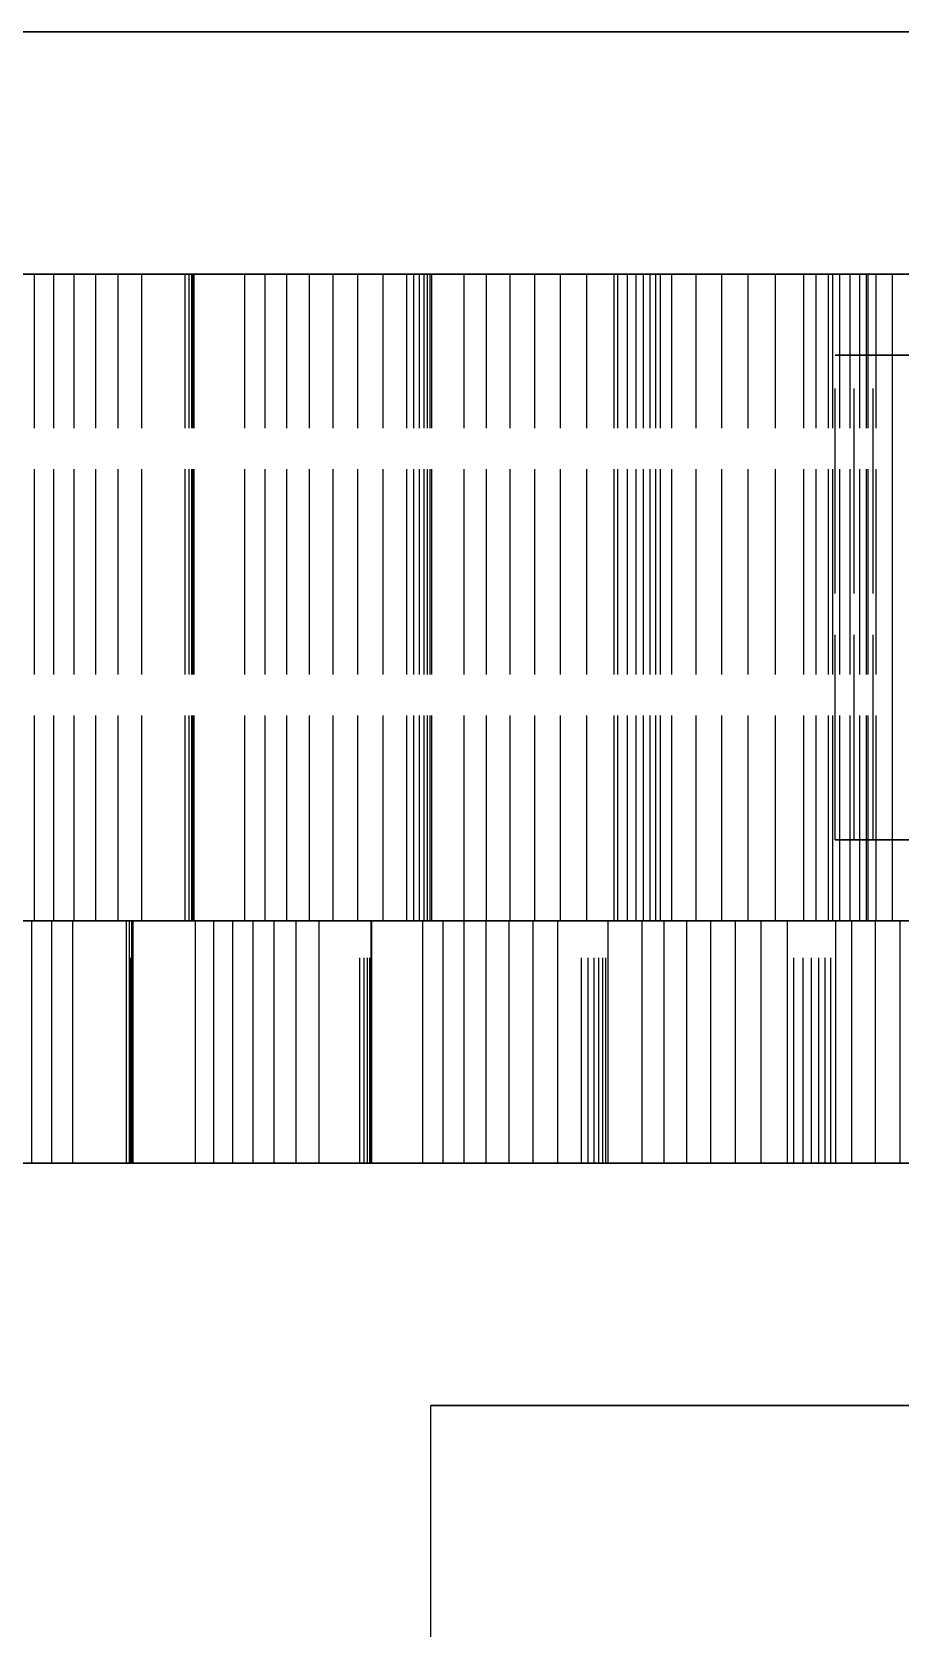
# Model space of a CAD drawing. Header units: millimetres. Extents: x -13 to 234, y -140 to 87.
# Drawn here: x 30.78 to 36.15, y 64.63 to 74.51 of the extents above; entities that cross this region are included whole.
import ezdxf

# ---------------------------------------------------------------- set-up
doc = ezdxf.new("R2010")
doc.units = ezdxf.units.MM
doc.linetypes.add('DASHED', pattern=[1.524, 1.27, -0.254])
doc.layers.add('HIDDEN', color=8, linetype='DASHED')
doc.layers.add('VISIBLE', color=7, linetype='CONTINUOUS')

msp = doc.modelspace()

# ---------------------------------------------------------------- linework, layer by layer
at = {"layer": 'HIDDEN'}
for points in [[(30.41071, 74.51), (31.01786, 74.51), (31.625, 74.51), (32.23214, 74.51), (32.83929, 74.51), (33.44643, 74.51), (34.05357, 74.51), (34.66071, 74.51), (35.26786, 74.51), (35.875, 74.51), (36.48214, 74.51), (37.08929, 74.51), (37.69643, 74.51), (38.30357, 74.51), (38.91071, 74.51), (39.51786, 74.51), (40.125, 74.51), (40.73214, 74.51), (41.33929, 74.51), (41.94643, 74.51), (42.55357, 74.51), (43.16071, 74.51), (43.76786, 74.51), (44.375, 74.51)], [(30.41071, 73.01), (31.01786, 73.01), (31.625, 73.01), (32.23214, 73.01), (32.83929, 73.01), (33.44643, 73.01), (34.05357, 73.01), (34.66071, 73.01), (35.26786, 73.01), (35.875, 73.01), (36.48214, 73.01), (37.08929, 73.01), (37.69643, 73.01), (38.30357, 73.01), (38.91071, 73.01), (39.51786, 73.01), (40.125, 73.01), (40.73214, 73.01), (41.33929, 73.01), (41.94643, 73.01), (42.55357, 73.01), (43.16071, 73.01), (43.76786, 73.01), (44.375, 73.01)], [(30.41071, 73.01), (31.01786, 73.01), (31.625, 73.01), (32.23214, 73.01), (32.83929, 73.01), (33.44643, 73.01), (34.05357, 73.01), (34.66071, 73.01), (35.26786, 73.01), (35.875, 73.01), (36.48214, 73.01), (37.08929, 73.01), (37.69643, 73.01), (38.30357, 73.01), (38.91071, 73.01), (39.51786, 73.01), (40.125, 73.01), (40.73214, 73.01), (41.33929, 73.01), (41.94643, 73.01), (42.55357, 73.01), (43.16071, 73.01), (43.76786, 73.01), (44.375, 73.01)], [(30.79675, 73.01), (30.68503, 73.01)], [(30.68503, 73.01), (30.79675, 73.01)], [(30.91622, 73.01), (30.79675, 73.01)], [(30.79675, 73.01), (30.91622, 73.01)], [(30.79675, 69.01), (30.79675, 73.01)], [(30.79675, 69.01), (30.79675, 73.01)], [(31.04272, 73.01), (30.91622, 73.01)], [(30.91622, 73.01), (31.04272, 73.01)], [(30.91622, 69.01), (30.91622, 73.01)], [(30.91622, 69.01), (30.91622, 73.01)], [(31.17575, 73.01), (31.04272, 73.01)], [(31.04272, 73.01), (31.17575, 73.01)], [(31.04272, 69.01), (31.04272, 73.01)], [(31.04272, 69.01), (31.04272, 73.01)], [(31.31492, 73.01), (31.17575, 73.01)], [(31.17575, 73.01), (31.31492, 73.01)], [(31.17575, 69.01), (31.17575, 73.01)], [(31.17575, 69.01), (31.17575, 73.01)], [(31.45995, 73.01), (31.31492, 73.01)], [(31.31492, 73.01), (31.45995, 73.01)], [(31.31492, 69.01), (31.31492, 73.01)], [(31.31492, 69.01), (31.31492, 73.01)], [(31.77324, 73.01), (31.45995, 73.01)], [(31.45995, 73.01), (31.77324, 73.01)], [(31.45995, 69.01), (31.45995, 73.01)], [(31.45995, 69.01), (31.45995, 73.01)], [(32.09931, 73.01), (31.72908, 73.01)], [(31.72908, 73.01), (31.75399, 73.01)], [(31.75399, 73.01), (31.72908, 73.01)], [(31.72908, 73.01), (32.09931, 73.01)], [(31.72908, 69.01), (31.72908, 73.01)], [(31.72908, 69.01), (31.72908, 73.01)], [(31.75399, 73.01), (31.77119, 73.01)], [(31.77119, 73.01), (31.75399, 73.01)], [(31.75399, 69.01), (31.75399, 73.01)], [(31.75399, 69.01), (31.75399, 73.01)], [(31.77119, 73.01), (31.78134, 73.01)], [(31.78134, 73.01), (31.77119, 73.01)], [(31.77119, 69.01), (31.77119, 73.01)], [(31.77119, 69.01), (31.77119, 73.01)], [(31.78208, 73.01), (31.77324, 73.01)], [(31.77324, 73.01), (31.78208, 73.01)], [(31.77324, 69.01), (31.77324, 73.01)], [(31.77324, 69.01), (31.77324, 73.01)], [(31.78134, 73.01), (31.78486, 73.01)], [(31.78486, 73.01), (31.78134, 73.01)], [(31.78134, 69.01), (31.78134, 73.01)], [(31.78134, 69.01), (31.78134, 73.01)], [(31.78486, 73.01), (31.78208, 73.01)], [(31.78208, 73.01), (31.78486, 73.01)], [(31.78208, 69.01), (31.78208, 73.01)], [(31.78208, 69.01), (31.78208, 73.01)], [(31.78486, 69.01), (31.78486, 73.01)], [(31.78486, 69.01), (31.78486, 73.01)], [(32.22527, 73.01), (32.09931, 73.01)], [(32.09931, 73.01), (32.22527, 73.01)], [(32.09931, 69.01), (32.09931, 73.01)], [(32.09931, 69.01), (32.09931, 73.01)], [(32.35867, 73.01), (32.22527, 73.01)], [(32.22527, 73.01), (32.35867, 73.01)], [(32.22527, 69.01), (32.22527, 73.01)], [(32.22527, 69.01), (32.22527, 73.01)], [(32.49883, 73.01), (32.35867, 73.01)], [(32.35867, 73.01), (32.49883, 73.01)], [(32.35867, 69.01), (32.35867, 73.01)], [(32.35867, 69.01), (32.35867, 73.01)], [(32.64524, 73.01), (32.49883, 73.01)], [(32.49883, 73.01), (32.64524, 73.01)], [(32.49883, 69.01), (32.49883, 73.01)], [(32.49883, 69.01), (32.49883, 73.01)], [(32.79753, 73.01), (32.64524, 73.01)], [(32.64524, 73.01), (32.79753, 73.01)], [(32.64524, 69.01), (32.64524, 73.01)], [(32.64524, 69.01), (32.64524, 73.01)], [(32.9554, 73.01), (32.79753, 73.01)], [(32.79753, 73.01), (32.9554, 73.01)], [(32.79753, 69.01), (32.79753, 73.01)], [(32.79753, 69.01), (32.79753, 73.01)], [(33.25616, 73.01), (32.9554, 73.01)], [(32.9554, 73.01), (33.25616, 73.01)], [(32.9554, 69.01), (32.9554, 73.01)], [(32.9554, 69.01), (32.9554, 73.01)], [(33.45515, 73.01), (33.10159, 73.01)], [(33.10159, 73.01), (33.14421, 73.01)], [(33.14421, 73.01), (33.10159, 73.01)], [(33.10159, 73.01), (33.45515, 73.01)], [(33.10159, 69.01), (33.10159, 73.01)], [(33.10159, 69.01), (33.10159, 73.01)], [(33.14421, 73.01), (33.17944, 73.01)], [(33.17944, 73.01), (33.14421, 73.01)], [(33.14421, 69.01), (33.14421, 73.01)], [(33.14421, 69.01), (33.14421, 73.01)], [(33.17944, 73.01), (33.2079, 73.01)], [(33.2079, 73.01), (33.17944, 73.01)], [(33.17944, 69.01), (33.17944, 73.01)], [(33.17944, 69.01), (33.17944, 73.01)], [(33.2079, 73.01), (33.22998, 73.01)], [(33.22998, 73.01), (33.2079, 73.01)], [(33.2079, 69.01), (33.2079, 73.01)], [(33.2079, 69.01), (33.2079, 73.01)], [(33.22998, 73.01), (33.24599, 73.01)], [(33.24599, 73.01), (33.22998, 73.01)], [(33.22998, 69.01), (33.22998, 73.01)], [(33.22998, 69.01), (33.22998, 73.01)], [(33.24599, 73.01), (33.25616, 73.01)], [(33.25616, 73.01), (33.24599, 73.01)], [(33.24599, 69.01), (33.24599, 73.01)], [(33.24599, 69.01), (33.24599, 73.01)], [(33.25616, 69.01), (33.25616, 73.01)], [(33.25616, 69.01), (33.25616, 73.01)], [(33.59428, 73.01), (33.45515, 73.01)], [(33.45515, 73.01), (33.59428, 73.01)], [(33.45515, 69.01), (33.45515, 73.01)], [(33.45515, 69.01), (33.45515, 73.01)], [(33.74049, 73.01), (33.59428, 73.01)], [(33.59428, 73.01), (33.74049, 73.01)], [(33.59428, 69.01), (33.59428, 73.01)], [(33.59428, 69.01), (33.59428, 73.01)], [(33.8931, 73.01), (33.74049, 73.01)], [(33.74049, 73.01), (33.8931, 73.01)], [(33.74049, 69.01), (33.74049, 73.01)], [(33.74049, 69.01), (33.74049, 73.01)], [(34.05164, 73.01), (33.8931, 73.01)], [(33.8931, 73.01), (34.05164, 73.01)], [(33.8931, 69.01), (33.8931, 73.01)], [(33.8931, 69.01), (33.8931, 73.01)], [(34.21574, 73.01), (34.05164, 73.01)], [(34.05164, 73.01), (34.21574, 73.01)], [(34.05164, 69.01), (34.05164, 73.01)], [(34.05164, 69.01), (34.05164, 73.01)], [(34.38511, 73.01), (34.21574, 73.01)], [(34.21574, 73.01), (34.38511, 73.01)], [(34.21574, 69.01), (34.21574, 73.01)], [(34.21574, 69.01), (34.21574, 73.01)], [(34.67078, 73.01), (34.38511, 73.01)], [(34.38511, 73.01), (34.67078, 73.01)], [(34.38511, 69.01), (34.38511, 73.01)], [(34.38511, 69.01), (34.38511, 73.01)], [(34.74099, 73.01), (34.40711, 73.01)], [(34.40711, 73.01), (34.46708, 73.01)], [(34.46708, 73.01), (34.40711, 73.01)], [(34.40711, 73.01), (34.74099, 73.01)], [(34.40711, 69.01), (34.40711, 73.01)], [(34.40711, 69.01), (34.40711, 73.01)], [(34.46708, 73.01), (34.52004, 73.01)], [(34.52004, 73.01), (34.46708, 73.01)], [(34.46708, 69.01), (34.46708, 73.01)], [(34.46708, 69.01), (34.46708, 73.01)], [(34.52004, 73.01), (34.56656, 73.01)], [(34.56656, 73.01), (34.52004, 73.01)], [(34.52004, 69.01), (34.52004, 73.01)], [(34.52004, 69.01), (34.52004, 73.01)], [(34.56656, 73.01), (34.60702, 73.01)], [(34.60702, 73.01), (34.56656, 73.01)], [(34.56656, 69.01), (34.56656, 73.01)], [(34.56656, 69.01), (34.56656, 73.01)], [(34.60702, 73.01), (34.64169, 73.01)], [(34.64169, 73.01), (34.60702, 73.01)], [(34.60702, 69.01), (34.60702, 73.01)], [(34.60702, 69.01), (34.60702, 73.01)], [(34.64169, 73.01), (34.67078, 73.01)], [(34.67078, 73.01), (34.64169, 73.01)], [(34.64169, 69.01), (34.64169, 73.01)], [(34.64169, 69.01), (34.64169, 73.01)], [(34.67078, 69.01), (34.67078, 73.01)], [(34.67078, 69.01), (34.67078, 73.01)], [(34.8921, 73.01), (34.74099, 73.01)], [(34.74099, 73.01), (34.8921, 73.01)], [(34.74099, 69.01), (34.74099, 73.01)], [(34.74099, 69.01), (34.74099, 73.01)], [(35.04986, 73.01), (34.8921, 73.01)], [(34.8921, 73.01), (35.04986, 73.01)], [(34.8921, 69.01), (34.8921, 73.01)], [(34.8921, 69.01), (34.8921, 73.01)], [(35.21362, 73.01), (35.04986, 73.01)], [(35.04986, 73.01), (35.21362, 73.01)], [(35.04986, 69.01), (35.04986, 73.01)], [(35.04986, 69.01), (35.04986, 73.01)], [(35.38294, 73.01), (35.21362, 73.01)], [(35.21362, 73.01), (35.38294, 73.01)], [(35.21362, 69.01), (35.21362, 73.01)], [(35.21362, 69.01), (35.21362, 73.01)], [(35.55746, 73.01), (35.38294, 73.01)], [(35.38294, 73.01), (35.55746, 73.01)], [(35.38294, 69.01), (35.38294, 73.01)], [(35.38294, 69.01), (35.38294, 73.01)], [(35.73689, 73.01), (35.55746, 73.01)], [(35.55746, 73.01), (35.73689, 73.01)], [(35.55746, 69.01), (35.55746, 73.01)], [(35.55746, 69.01), (35.55746, 73.01)], [(35.94586, 73.01), (35.6345, 73.01)], [(35.6345, 73.01), (35.71131, 73.01)], [(35.71131, 73.01), (35.6345, 73.01)], [(35.6345, 73.01), (35.94586, 73.01)], [(35.6345, 69.01), (35.6345, 73.01)], [(35.6345, 69.01), (35.6345, 73.01)], [(35.71131, 73.01), (35.78155, 73.01)], [(35.78155, 73.01), (35.71131, 73.01)], [(35.71131, 69.01), (35.71131, 73.01)], [(35.71131, 69.01), (35.71131, 73.01)], [(36.00501, 73.01), (35.73689, 73.01)], [(35.73689, 73.01), (36.00501, 73.01)], [(35.73689, 69.01), (35.73689, 73.01)], [(35.73689, 69.01), (35.73689, 73.01)], [(35.78155, 73.01), (35.84574, 73.01)], [(35.84574, 73.01), (35.78155, 73.01)], [(35.78155, 69.01), (35.78155, 73.01)], [(35.78155, 69.01), (35.78155, 73.01)], [(35.84574, 73.01), (35.90423, 73.01)], [(35.90423, 73.01), (35.84574, 73.01)], [(35.84574, 69.01), (35.84574, 73.01)], [(35.84574, 69.01), (35.84574, 73.01)], [(35.90423, 73.01), (35.95725, 73.01)], [(35.95725, 73.01), (35.90423, 73.01)], [(35.90423, 69.01), (35.90423, 73.01)], [(35.90423, 69.01), (35.90423, 73.01)], [(36.10766, 73.01), (35.94586, 73.01)], [(35.94586, 73.01), (36.10766, 73.01)], [(35.94586, 69.01), (35.94586, 73.01)], [(35.94586, 69.01), (35.94586, 73.01)], [(35.95725, 73.01), (36.00501, 73.01)], [(36.00501, 73.01), (35.95725, 73.01)], [(35.95725, 69.01), (35.95725, 73.01)], [(35.95725, 69.01), (35.95725, 73.01)], [(36.00501, 69.01), (36.00501, 73.01)], [(36.00501, 69.01), (36.00501, 73.01)], [(36.27562, 73.01), (36.10766, 73.01)], [(36.10766, 73.01), (36.27562, 73.01)], [(36.10766, 69.01), (36.10766, 73.01)], [(36.10766, 69.01), (36.10766, 73.01)], [(35.75227, 72.51), (35.8694, 72.51)], [(35.8694, 72.51), (35.75227, 72.51)], [(35.75227, 69.51), (35.75227, 72.51)], [(35.75227, 69.51), (35.75227, 72.51)], [(35.8694, 72.51), (35.98758, 72.51)], [(35.98758, 72.51), (35.8694, 72.51)], [(35.8694, 69.51), (35.8694, 72.51)], [(35.8694, 69.51), (35.8694, 72.51)], [(35.98758, 72.51), (36.10621, 72.51)], [(36.10621, 72.51), (35.98758, 72.51)], [(35.98758, 69.51), (35.98758, 72.51)], [(35.98758, 69.51), (35.98758, 72.51)], [(36.10621, 72.51), (36.22466, 72.51)], [(36.22466, 72.51), (36.10621, 72.51)], [(36.10621, 69.51), (36.10621, 72.51)], [(36.10621, 69.51), (36.10621, 72.51)], [(35.75227, 69.51), (35.8694, 69.51)], [(35.8694, 69.51), (35.75227, 69.51)], [(35.8694, 69.51), (35.98758, 69.51)], [(35.98758, 69.51), (35.8694, 69.51)], [(35.98758, 69.51), (36.10621, 69.51)], [(36.10621, 69.51), (35.98758, 69.51)], [(36.10621, 69.51), (36.22466, 69.51)], [(36.22466, 69.51), (36.10621, 69.51)], [(30.41071, 69.01), (31.01786, 69.01), (31.625, 69.01), (32.23214, 69.01), (32.83929, 69.01), (33.44643, 69.01), (34.05357, 69.01), (34.66071, 69.01), (35.26786, 69.01), (35.875, 69.01), (36.48214, 69.01), (37.08929, 69.01), (37.69643, 69.01), (38.30357, 69.01), (38.91071, 69.01), (39.51786, 69.01), (40.125, 69.01), (40.73214, 69.01), (41.33929, 69.01), (41.94643, 69.01), (42.55357, 69.01), (43.16071, 69.01), (43.76786, 69.01), (44.375, 69.01)], [(42.875, 69.01), (42.31548, 69.01), (41.75595, 69.01), (41.19643, 69.01), (40.6369, 69.01), (40.07738, 69.01), (39.51786, 69.01), (38.95833, 69.01), (38.39881, 69.01), (37.83929, 69.01), (37.27976, 69.01), (36.72024, 69.01), (36.16071, 69.01), (35.60119, 69.01), (35.04167, 69.01), (34.48214, 69.01), (33.92262, 69.01), (33.3631, 69.01), (32.80357, 69.01), (32.24405, 69.01), (31.68452, 69.01), (31.125, 69.01), (30.56548, 69.01)], [(30.56548, 69.01), (31.125, 69.01), (31.68452, 69.01), (32.24405, 69.01), (32.80357, 69.01), (33.3631, 69.01), (33.92262, 69.01), (34.48214, 69.01), (35.04167, 69.01), (35.60119, 69.01), (36.16071, 69.01), (36.72024, 69.01), (37.27976, 69.01), (37.83929, 69.01), (38.39881, 69.01), (38.95833, 69.01), (39.51786, 69.01), (40.07738, 69.01), (40.6369, 69.01), (41.19643, 69.01), (41.75595, 69.01), (42.31548, 69.01), (42.875, 69.01)], [(30.79675, 69.01), (30.68503, 69.01)], [(30.68503, 69.01), (30.79675, 69.01)], [(31.40712, 69.01), (31.39027, 69.01), (31.37341, 69.01), (31.35656, 69.01), (31.33971, 69.01), (31.32286, 69.01), (31.30601, 69.01), (31.28915, 69.01), (31.2723, 69.01), (31.25545, 69.01), (31.2386, 69.01), (31.22175, 69.01), (31.20489, 69.01), (31.18804, 69.01), (31.17119, 69.01), (31.15434, 69.01), (31.13748, 69.01), (31.12063, 69.01), (31.10378, 69.01), (31.08693, 69.01), (31.07008, 69.01), (31.05322, 69.01), (31.03637, 69.01), (31.01952, 69.01), (31.00267, 69.01), (30.98582, 69.01), (30.96896, 69.01), (30.95211, 69.01), (30.93526, 69.01), (30.91841, 69.01), (30.90155, 69.01), (30.8847, 69.01), (30.86785, 69.01), (30.851, 69.01), (30.83415, 69.01), (30.81729, 69.01), (30.80044, 69.01), (30.78359, 69.01), (30.76674, 69.01)], [(30.78061, 69.01), (30.90459, 69.01)], [(30.78061, 67.51), (30.78061, 69.01)], [(30.91622, 69.01), (30.79675, 69.01)], [(30.79675, 69.01), (30.91622, 69.01)], [(30.90459, 69.01), (31.03396, 69.01)], [(30.90459, 67.51), (30.90459, 69.01)], [(31.04272, 69.01), (30.91622, 69.01)], [(30.91622, 69.01), (31.04272, 69.01)], [(31.03396, 69.01), (31.36654, 69.01)], [(31.03396, 67.51), (31.03396, 69.01)], [(31.17575, 69.01), (31.04272, 69.01)], [(31.04272, 69.01), (31.17575, 69.01)], [(31.31492, 69.01), (31.17575, 69.01)], [(31.17575, 69.01), (31.31492, 69.01)], [(31.45995, 69.01), (31.31492, 69.01)], [(31.31492, 69.01), (31.45995, 69.01)], [(31.36654, 69.01), (31.38523, 69.01)], [(31.36654, 67.51), (31.36654, 69.01)], [(31.38523, 69.01), (31.39839, 69.01)], [(31.38523, 67.51), (31.38523, 69.01)], [(31.38975, 69.01), (31.79389, 69.01)], [(31.40196, 69.01), (31.38975, 69.01)], [(31.79389, 69.01), (31.38975, 69.01)], [(31.38975, 69.01), (31.40196, 69.01)], [(31.38975, 67.51), (31.38975, 69.01)], [(31.38975, 67.51), (31.38975, 69.01)], [(31.39839, 69.01), (31.40579, 69.01)], [(31.39839, 67.51), (31.39839, 69.01)], [(31.40712, 69.01), (31.40196, 69.01)], [(31.40196, 69.01), (31.40712, 69.01)], [(31.40196, 67.51), (31.40196, 69.01)], [(31.40196, 67.51), (31.40196, 69.01)], [(31.40579, 69.01), (31.40712, 69.01)], [(31.40579, 67.51), (31.40579, 69.01)], [(31.40712, 67.51), (31.40712, 69.01)], [(31.77324, 69.01), (31.45995, 69.01)], [(31.45995, 69.01), (31.77324, 69.01)], [(32.09931, 69.01), (31.72908, 69.01)], [(31.72908, 69.01), (31.75399, 69.01)], [(31.75399, 69.01), (31.72908, 69.01)], [(31.72908, 69.01), (32.09931, 69.01)], [(31.75399, 69.01), (31.77119, 69.01)], [(31.77119, 69.01), (31.75399, 69.01)], [(31.77119, 69.01), (31.78134, 69.01)], [(31.78134, 69.01), (31.77119, 69.01)], [(31.78208, 69.01), (31.77324, 69.01)], [(31.77324, 69.01), (31.78208, 69.01)], [(31.78134, 69.01), (31.78486, 69.01)], [(31.78486, 69.01), (31.78134, 69.01)], [(31.78486, 69.01), (31.78208, 69.01)], [(31.78208, 69.01), (31.78486, 69.01)], [(32.88344, 69.01), (32.86615, 69.01), (32.84885, 69.01), (32.83156, 69.01), (32.81427, 69.01), (32.79697, 69.01), (32.77968, 69.01), (32.76238, 69.01), (32.74509, 69.01), (32.72779, 69.01), (32.7105, 69.01), (32.6932, 69.01), (32.67591, 69.01), (32.65862, 69.01), (32.64132, 69.01), (32.62403, 69.01), (32.60673, 69.01), (32.58944, 69.01), (32.57214, 69.01), (32.55485, 69.01), (32.53755, 69.01), (32.52026, 69.01), (32.50296, 69.01), (32.48567, 69.01), (32.46838, 69.01), (32.45108, 69.01), (32.43379, 69.01), (32.41649, 69.01), (32.3992, 69.01), (32.3819, 69.01), (32.36461, 69.01), (32.34731, 69.01), (32.33002, 69.01), (32.31273, 69.01), (32.29543, 69.01), (32.27814, 69.01), (32.26084, 69.01), (32.24355, 69.01), (32.22625, 69.01), (32.20896, 69.01), (32.19166, 69.01), (32.17437, 69.01), (32.15707, 69.01), (32.13978, 69.01), (32.12249, 69.01), (32.10519, 69.01), (32.0879, 69.01), (32.0706, 69.01), (32.05331, 69.01), (32.03601, 69.01), (32.01872, 69.01), (32.00142, 69.01), (31.98413, 69.01), (31.96684, 69.01), (31.94954, 69.01), (31.93225, 69.01), (31.91495, 69.01), (31.89766, 69.01), (31.88036, 69.01), (31.86307, 69.01), (31.84577, 69.01), (31.82848, 69.01), (31.81118, 69.01), (31.79389, 69.01)], [(31.79389, 69.01), (31.90561, 69.01)], [(31.79389, 67.51), (31.79389, 69.01)], [(31.90561, 69.01), (32.02421, 69.01)], [(31.90561, 67.51), (31.90561, 69.01)], [(32.02421, 69.01), (32.1491, 69.01)], [(32.02421, 67.51), (32.02421, 69.01)], [(32.22527, 69.01), (32.09931, 69.01)], [(32.09931, 69.01), (32.22527, 69.01)], [(32.1491, 69.01), (32.27983, 69.01)], [(32.1491, 67.51), (32.1491, 69.01)], [(32.35867, 69.01), (32.22527, 69.01)], [(32.22527, 69.01), (32.35867, 69.01)], [(32.27983, 69.01), (32.41606, 69.01)], [(32.27983, 67.51), (32.27983, 69.01)], [(32.49883, 69.01), (32.35867, 69.01)], [(32.35867, 69.01), (32.49883, 69.01)], [(32.41606, 69.01), (32.55751, 69.01)], [(32.41606, 67.51), (32.41606, 69.01)], [(32.64524, 69.01), (32.49883, 69.01)], [(32.49883, 69.01), (32.64524, 69.01)], [(32.55751, 69.01), (32.88092, 69.01)], [(32.55751, 67.51), (32.55751, 69.01)], [(32.79753, 69.01), (32.64524, 69.01)], [(32.64524, 69.01), (32.79753, 69.01)], [(32.9554, 69.01), (32.79753, 69.01)], [(32.79753, 69.01), (32.9554, 69.01)], [(32.8094, 69.01), (33.20097, 69.01)], [(32.83697, 69.01), (32.8094, 69.01)], [(33.20097, 69.01), (32.8094, 69.01)], [(32.8094, 69.01), (32.83697, 69.01)], [(32.8094, 67.51), (32.8094, 69.01)], [(32.8094, 67.51), (32.8094, 69.01)], [(32.85768, 69.01), (32.83697, 69.01)], [(32.83697, 69.01), (32.85768, 69.01)], [(32.83697, 67.51), (32.83697, 69.01)], [(32.83697, 67.51), (32.83697, 69.01)], [(32.87208, 69.01), (32.85768, 69.01)], [(32.85768, 69.01), (32.87208, 69.01)], [(32.85768, 67.51), (32.85768, 69.01)], [(32.85768, 67.51), (32.85768, 69.01)], [(32.88057, 69.01), (32.87208, 69.01)], [(32.87208, 69.01), (32.88057, 69.01)], [(32.87208, 67.51), (32.87208, 69.01)], [(32.87208, 67.51), (32.87208, 69.01)], [(32.88344, 69.01), (32.88057, 69.01)], [(32.88057, 69.01), (32.88344, 69.01)], [(32.88057, 67.51), (32.88057, 69.01)], [(32.88057, 67.51), (32.88057, 69.01)], [(32.88092, 69.01), (32.88344, 69.01)], [(32.88092, 67.51), (32.88092, 69.01)], [(32.88344, 67.51), (32.88344, 69.01)], [(33.25616, 69.01), (32.9554, 69.01)], [(32.9554, 69.01), (33.25616, 69.01)], [(33.45515, 69.01), (33.10159, 69.01)], [(33.10159, 69.01), (33.14421, 69.01)], [(33.14421, 69.01), (33.10159, 69.01)], [(33.10159, 69.01), (33.45515, 69.01)], [(33.14421, 69.01), (33.17944, 69.01)], [(33.17944, 69.01), (33.14421, 69.01)], [(33.17944, 69.01), (33.2079, 69.01)], [(33.2079, 69.01), (33.17944, 69.01)], [(34.34706, 69.01), (34.32887, 69.01), (34.31068, 69.01), (34.29249, 69.01), (34.27429, 69.01), (34.2561, 69.01), (34.23791, 69.01), (34.21972, 69.01), (34.20153, 69.01), (34.18333, 69.01), (34.16514, 69.01), (34.14695, 69.01), (34.12876, 69.01), (34.11057, 69.01), (34.09237, 69.01), (34.07418, 69.01), (34.05599, 69.01), (34.0378, 69.01), (34.01961, 69.01), (34.00142, 69.01), (33.98322, 69.01), (33.96503, 69.01), (33.94684, 69.01), (33.92865, 69.01), (33.91046, 69.01), (33.89226, 69.01), (33.87407, 69.01), (33.85588, 69.01), (33.83769, 69.01), (33.8195, 69.01), (33.8013, 69.01), (33.78311, 69.01), (33.76492, 69.01), (33.74673, 69.01), (33.72854, 69.01), (33.71035, 69.01), (33.69215, 69.01), (33.67396, 69.01), (33.65577, 69.01), (33.63758, 69.01), (33.61939, 69.01), (33.60119, 69.01), (33.583, 69.01), (33.56481, 69.01), (33.54662, 69.01), (33.52843, 69.01), (33.51023, 69.01), (33.49204, 69.01), (33.47385, 69.01), (33.45566, 69.01), (33.43747, 69.01), (33.41928, 69.01), (33.40108, 69.01), (33.38289, 69.01), (33.3647, 69.01), (33.34651, 69.01), (33.32832, 69.01), (33.31012, 69.01), (33.29193, 69.01), (33.27374, 69.01), (33.25555, 69.01), (33.23736, 69.01), (33.21916, 69.01), (33.20097, 69.01)], [(33.20097, 69.01), (33.32495, 69.01)], [(33.20097, 67.51), (33.20097, 69.01)], [(33.2079, 69.01), (33.22998, 69.01)], [(33.22998, 69.01), (33.2079, 69.01)], [(33.22998, 69.01), (33.24599, 69.01)], [(33.24599, 69.01), (33.22998, 69.01)], [(33.24599, 69.01), (33.25616, 69.01)], [(33.25616, 69.01), (33.24599, 69.01)], [(33.32495, 69.01), (33.45559, 69.01)], [(33.32495, 67.51), (33.32495, 69.01)], [(33.59428, 69.01), (33.45515, 69.01)], [(33.45515, 69.01), (33.59428, 69.01)], [(33.45559, 69.01), (33.59228, 69.01)], [(33.45559, 67.51), (33.45559, 69.01)], [(33.59228, 69.01), (33.73461, 69.01)], [(33.59228, 67.51), (33.59228, 69.01)], [(33.74049, 69.01), (33.59428, 69.01)], [(33.59428, 69.01), (33.74049, 69.01)], [(33.73461, 69.01), (33.88223, 69.01)], [(33.73461, 67.51), (33.73461, 69.01)], [(33.8931, 69.01), (33.74049, 69.01)], [(33.74049, 69.01), (33.8931, 69.01)], [(33.88223, 69.01), (34.03487, 69.01)], [(33.88223, 67.51), (33.88223, 69.01)], [(34.05164, 69.01), (33.8931, 69.01)], [(33.8931, 69.01), (34.05164, 69.01)], [(34.03487, 69.01), (34.34706, 69.01)], [(34.03487, 67.51), (34.03487, 69.01)], [(34.21574, 69.01), (34.05164, 69.01)], [(34.05164, 69.01), (34.21574, 69.01)], [(34.18125, 69.01), (34.55779, 69.01)], [(34.224, 69.01), (34.18125, 69.01)], [(34.55779, 69.01), (34.18125, 69.01)], [(34.18125, 69.01), (34.224, 69.01)], [(34.18125, 67.51), (34.18125, 69.01)], [(34.18125, 67.51), (34.18125, 69.01)], [(34.38511, 69.01), (34.21574, 69.01)], [(34.21574, 69.01), (34.38511, 69.01)], [(34.26014, 69.01), (34.224, 69.01)], [(34.224, 69.01), (34.26014, 69.01)], [(34.224, 67.51), (34.224, 69.01)], [(34.224, 67.51), (34.224, 69.01)], [(34.29018, 69.01), (34.26014, 69.01)], [(34.26014, 69.01), (34.29018, 69.01)], [(34.26014, 67.51), (34.26014, 69.01)], [(34.26014, 67.51), (34.26014, 69.01)], [(34.31451, 69.01), (34.29018, 69.01)], [(34.29018, 69.01), (34.31451, 69.01)], [(34.29018, 67.51), (34.29018, 69.01)], [(34.29018, 67.51), (34.29018, 69.01)], [(34.3334, 69.01), (34.31451, 69.01)], [(34.31451, 69.01), (34.3334, 69.01)], [(34.31451, 67.51), (34.31451, 69.01)], [(34.31451, 67.51), (34.31451, 69.01)], [(34.34706, 69.01), (34.3334, 69.01)], [(34.3334, 69.01), (34.34706, 69.01)], [(34.3334, 67.51), (34.3334, 69.01)], [(34.3334, 67.51), (34.3334, 69.01)], [(34.34706, 67.51), (34.34706, 69.01)], [(34.67078, 69.01), (34.38511, 69.01)], [(34.38511, 69.01), (34.67078, 69.01)], [(34.74099, 69.01), (34.40711, 69.01)], [(34.40711, 69.01), (34.46708, 69.01)], [(34.46708, 69.01), (34.40711, 69.01)], [(34.40711, 69.01), (34.74099, 69.01)], [(34.46708, 69.01), (34.52004, 69.01)], [(34.52004, 69.01), (34.46708, 69.01)], [(34.52004, 69.01), (34.56656, 69.01)], [(34.56656, 69.01), (34.52004, 69.01)], [(35.75568, 69.01), (35.73667, 69.01), (35.71766, 69.01), (35.69864, 69.01), (35.67963, 69.01), (35.66061, 69.01), (35.6416, 69.01), (35.62258, 69.01), (35.60357, 69.01), (35.58456, 69.01), (35.56554, 69.01), (35.54653, 69.01), (35.52751, 69.01), (35.5085, 69.01), (35.48948, 69.01), (35.47047, 69.01), (35.45146, 69.01), (35.43244, 69.01), (35.41343, 69.01), (35.39441, 69.01), (35.3754, 69.01), (35.35638, 69.01), (35.33737, 69.01), (35.31836, 69.01), (35.29934, 69.01), (35.28033, 69.01), (35.26131, 69.01), (35.2423, 69.01), (35.22329, 69.01), (35.20427, 69.01), (35.18526, 69.01), (35.16624, 69.01), (35.14723, 69.01), (35.12821, 69.01), (35.1092, 69.01), (35.09019, 69.01), (35.07117, 69.01), (35.05216, 69.01), (35.03314, 69.01), (35.01413, 69.01), (34.99511, 69.01), (34.9761, 69.01), (34.95709, 69.01), (34.93807, 69.01), (34.91906, 69.01), (34.90004, 69.01), (34.88103, 69.01), (34.86201, 69.01), (34.843, 69.01), (34.82399, 69.01), (34.80497, 69.01), (34.78596, 69.01), (34.76694, 69.01), (34.74793, 69.01), (34.72891, 69.01), (34.7099, 69.01), (34.69089, 69.01), (34.67187, 69.01), (34.65286, 69.01), (34.63384, 69.01), (34.61483, 69.01), (34.59581, 69.01), (34.5768, 69.01), (34.55779, 69.01)], [(34.55779, 69.01), (34.69324, 69.01)], [(34.55779, 67.51), (34.55779, 69.01)], [(34.56656, 69.01), (34.60702, 69.01)], [(34.60702, 69.01), (34.56656, 69.01)], [(34.60702, 69.01), (34.64169, 69.01)], [(34.64169, 69.01), (34.60702, 69.01)], [(34.64169, 69.01), (34.67078, 69.01)], [(34.67078, 69.01), (34.64169, 69.01)], [(34.69324, 69.01), (34.83508, 69.01)], [(34.69324, 67.51), (34.69324, 69.01)], [(34.8921, 69.01), (34.74099, 69.01)], [(34.74099, 69.01), (34.8921, 69.01)], [(34.83508, 69.01), (34.98272, 69.01)], [(34.83508, 67.51), (34.83508, 69.01)], [(35.04986, 69.01), (34.8921, 69.01)], [(34.8921, 69.01), (35.04986, 69.01)], [(34.98272, 69.01), (35.13574, 69.01)], [(34.98272, 67.51), (34.98272, 69.01)], [(35.21362, 69.01), (35.04986, 69.01)], [(35.04986, 69.01), (35.21362, 69.01)], [(35.13574, 69.01), (35.29382, 69.01)], [(35.13574, 67.51), (35.13574, 69.01)], [(35.38294, 69.01), (35.21362, 69.01)], [(35.21362, 69.01), (35.38294, 69.01)], [(35.29382, 69.01), (35.45669, 69.01)], [(35.29382, 67.51), (35.29382, 69.01)], [(35.55746, 69.01), (35.38294, 69.01)], [(35.38294, 69.01), (35.55746, 69.01)], [(35.45669, 69.01), (35.75568, 69.01)], [(35.45669, 67.51), (35.45669, 69.01)], [(35.49664, 69.01), (35.85575, 69.01)], [(35.5543, 69.01), (35.49664, 69.01)], [(35.85575, 69.01), (35.49664, 69.01)], [(35.49664, 69.01), (35.5543, 69.01)], [(35.49664, 67.51), (35.49664, 69.01)], [(35.49664, 67.51), (35.49664, 69.01)], [(35.60563, 69.01), (35.5543, 69.01)], [(35.5543, 69.01), (35.60563, 69.01)], [(35.5543, 67.51), (35.5543, 69.01)], [(35.5543, 67.51), (35.5543, 69.01)], [(35.73689, 69.01), (35.55746, 69.01)], [(35.55746, 69.01), (35.73689, 69.01)], [(35.65112, 69.01), (35.60563, 69.01)], [(35.60563, 69.01), (35.65112, 69.01)], [(35.60563, 67.51), (35.60563, 69.01)], [(35.60563, 67.51), (35.60563, 69.01)], [(35.94586, 69.01), (35.6345, 69.01)], [(35.6345, 69.01), (35.71131, 69.01)], [(35.71131, 69.01), (35.6345, 69.01)], [(35.6345, 69.01), (35.94586, 69.01)], [(35.69113, 69.01), (35.65112, 69.01)], [(35.65112, 69.01), (35.69113, 69.01)], [(35.65112, 67.51), (35.65112, 69.01)], [(35.65112, 67.51), (35.65112, 69.01)], [(35.72592, 69.01), (35.69113, 69.01)], [(35.69113, 69.01), (35.72592, 69.01)], [(35.69113, 67.51), (35.69113, 69.01)], [(35.69113, 67.51), (35.69113, 69.01)], [(35.71131, 69.01), (35.78155, 69.01)], [(35.78155, 69.01), (35.71131, 69.01)], [(35.75568, 69.01), (35.72592, 69.01)], [(35.72592, 69.01), (35.75568, 69.01)], [(35.72592, 67.51), (35.72592, 69.01)], [(35.72592, 67.51), (35.72592, 69.01)], [(36.00501, 69.01), (35.73689, 69.01)], [(35.73689, 69.01), (36.00501, 69.01)], [(35.75568, 67.51), (35.75568, 69.01)], [(35.78155, 69.01), (35.84574, 69.01)], [(35.84574, 69.01), (35.78155, 69.01)], [(35.84574, 69.01), (35.90423, 69.01)], [(35.90423, 69.01), (35.84574, 69.01)], [(36.26143, 69.01), (36.12621, 69.01), (35.99098, 69.01), (35.85575, 69.01)], [(35.85575, 69.01), (36.00183, 69.01)], [(35.85575, 67.51), (35.85575, 69.01)], [(35.90423, 69.01), (35.95725, 69.01)], [(35.95725, 69.01), (35.90423, 69.01)], [(36.10766, 69.01), (35.94586, 69.01)], [(35.94586, 69.01), (36.10766, 69.01)], [(35.95725, 69.01), (36.00501, 69.01)], [(36.00501, 69.01), (35.95725, 69.01)], [(36.00183, 69.01), (36.15398, 69.01)], [(36.00183, 67.51), (36.00183, 69.01)], [(36.27562, 69.01), (36.10766, 69.01)], [(36.10766, 69.01), (36.27562, 69.01)], [(36.15398, 69.01), (36.31162, 69.01)], [(36.15398, 67.51), (36.15398, 69.01)], [(42.875, 67.51), (42.31548, 67.51), (41.75595, 67.51), (41.19643, 67.51), (40.6369, 67.51), (40.07738, 67.51), (39.51786, 67.51), (38.95833, 67.51), (38.39881, 67.51), (37.83929, 67.51), (37.27976, 67.51), (36.72024, 67.51), (36.16071, 67.51), (35.60119, 67.51), (35.04167, 67.51), (34.48214, 67.51), (33.92262, 67.51), (33.3631, 67.51), (32.80357, 67.51), (32.24405, 67.51), (31.68452, 67.51), (31.125, 67.51), (30.56548, 67.51)], [(30.56548, 67.51), (31.125, 67.51), (31.68452, 67.51), (32.24405, 67.51), (32.80357, 67.51), (33.3631, 67.51), (33.92262, 67.51), (34.48214, 67.51), (35.04167, 67.51), (35.60119, 67.51), (36.16071, 67.51), (36.72024, 67.51), (37.27976, 67.51), (37.83929, 67.51), (38.39881, 67.51), (38.95833, 67.51), (39.51786, 67.51), (40.07738, 67.51), (40.6369, 67.51), (41.19643, 67.51), (41.75595, 67.51), (42.31548, 67.51), (42.875, 67.51)], [(30.78061, 67.51), (30.90459, 67.51)], [(30.90459, 67.51), (31.03396, 67.51)], [(31.03396, 67.51), (31.36654, 67.51)], [(31.36654, 67.51), (31.38523, 67.51)], [(31.38523, 67.51), (31.39839, 67.51)], [(31.38975, 67.51), (31.79389, 67.51)], [(31.40196, 67.51), (31.38975, 67.51)], [(31.40712, 67.51), (31.38975, 67.51)], [(31.38975, 67.51), (31.40196, 67.51)], [(31.39839, 67.51), (31.40579, 67.51)], [(31.40712, 67.51), (31.40196, 67.51)], [(31.40196, 67.51), (31.40712, 67.51)], [(31.40579, 67.51), (31.40712, 67.51)], [(31.79389, 67.51), (31.90561, 67.51)], [(31.90561, 67.51), (32.02421, 67.51)], [(32.02421, 67.51), (32.1491, 67.51)], [(32.1491, 67.51), (32.27983, 67.51)], [(32.27983, 67.51), (32.41606, 67.51)], [(32.41606, 67.51), (32.55751, 67.51)], [(32.55751, 67.51), (32.88092, 67.51)], [(32.8094, 67.51), (33.20097, 67.51)], [(32.83697, 67.51), (32.8094, 67.51)], [(32.88344, 67.51), (32.8094, 67.51)], [(32.8094, 67.51), (32.83697, 67.51)], [(32.85768, 67.51), (32.83697, 67.51)], [(32.83697, 67.51), (32.85768, 67.51)], [(32.87208, 67.51), (32.85768, 67.51)], [(32.85768, 67.51), (32.87208, 67.51)], [(32.88057, 67.51), (32.87208, 67.51)], [(32.87208, 67.51), (32.88057, 67.51)], [(32.88344, 67.51), (32.88057, 67.51)], [(32.88057, 67.51), (32.88344, 67.51)], [(32.88092, 67.51), (32.88344, 67.51)], [(33.20097, 67.51), (33.32495, 67.51)], [(33.32495, 67.51), (33.45559, 67.51)], [(33.45559, 67.51), (33.59228, 67.51)], [(33.59228, 67.51), (33.73461, 67.51)], [(33.73461, 67.51), (33.88223, 67.51)], [(33.88223, 67.51), (34.03487, 67.51)], [(34.03487, 67.51), (34.34706, 67.51)], [(34.18125, 67.51), (34.55779, 67.51)], [(34.224, 67.51), (34.18125, 67.51)], [(34.34706, 67.51), (34.18125, 67.51)], [(34.18125, 67.51), (34.224, 67.51)], [(34.26014, 67.51), (34.224, 67.51)], [(34.224, 67.51), (34.26014, 67.51)], [(34.29018, 67.51), (34.26014, 67.51)], [(34.26014, 67.51), (34.29018, 67.51)], [(34.31451, 67.51), (34.29018, 67.51)], [(34.29018, 67.51), (34.31451, 67.51)], [(34.3334, 67.51), (34.31451, 67.51)], [(34.31451, 67.51), (34.3334, 67.51)], [(34.34706, 67.51), (34.3334, 67.51)], [(34.3334, 67.51), (34.34706, 67.51)], [(34.55779, 67.51), (34.69324, 67.51)], [(34.69324, 67.51), (34.83508, 67.51)], [(34.83508, 67.51), (34.98272, 67.51)], [(34.98272, 67.51), (35.13574, 67.51)], [(35.13574, 67.51), (35.29382, 67.51)], [(35.29382, 67.51), (35.45669, 67.51)], [(35.45669, 67.51), (35.75568, 67.51)], [(35.49664, 67.51), (35.85575, 67.51)], [(35.5543, 67.51), (35.49664, 67.51)], [(35.75568, 67.51), (35.49664, 67.51)], [(35.49664, 67.51), (35.5543, 67.51)], [(35.60563, 67.51), (35.5543, 67.51)], [(35.5543, 67.51), (35.60563, 67.51)], [(35.65112, 67.51), (35.60563, 67.51)], [(35.60563, 67.51), (35.65112, 67.51)], [(35.69113, 67.51), (35.65112, 67.51)], [(35.65112, 67.51), (35.69113, 67.51)], [(35.72592, 67.51), (35.69113, 67.51)], [(35.69113, 67.51), (35.72592, 67.51)], [(35.75568, 67.51), (35.72592, 67.51)], [(35.72592, 67.51), (35.75568, 67.51)], [(35.85575, 67.51), (36.00183, 67.51)], [(36.00183, 67.51), (36.15398, 67.51)], [(36.15398, 67.51), (36.31162, 67.51)], [(33.25, 66.01), (33.44048, 66.01), (33.63095, 66.01), (33.82143, 66.01), (34.0119, 66.01), (34.20238, 66.01), (34.39286, 66.01), (34.58333, 66.01), (34.77381, 66.01), (34.96429, 66.01), (35.15476, 66.01), (35.34524, 66.01), (35.53571, 66.01), (35.72619, 66.01), (35.91667, 66.01), (36.10714, 66.01), (36.29762, 66.01)]]:
    msp.add_lwpolyline(points, dxfattribs=at)
at = {"layer": 'VISIBLE'}
for points in [[(44.375, 74.51), (43.76786, 74.51), (43.16071, 74.51), (42.55357, 74.51), (41.94643, 74.51), (41.33929, 74.51), (40.73214, 74.51), (40.125, 74.51), (39.51786, 74.51), (38.91071, 74.51), (38.30357, 74.51), (37.69643, 74.51), (37.08929, 74.51), (36.48214, 74.51), (35.875, 74.51), (35.26786, 74.51), (34.66071, 74.51), (34.05357, 74.51), (33.44643, 74.51), (32.83929, 74.51), (32.23214, 74.51), (31.625, 74.51), (31.01786, 74.51), (30.41071, 74.51)], [(44.375, 73.01), (43.76786, 73.01), (43.16071, 73.01), (42.55357, 73.01), (41.94643, 73.01), (41.33929, 73.01), (40.73214, 73.01), (40.125, 73.01), (39.51786, 73.01), (38.91071, 73.01), (38.30357, 73.01), (37.69643, 73.01), (37.08929, 73.01), (36.48214, 73.01), (35.875, 73.01), (35.26786, 73.01), (34.66071, 73.01), (34.05357, 73.01), (33.44643, 73.01), (32.83929, 73.01), (32.23214, 73.01), (31.625, 73.01), (31.01786, 73.01), (30.41071, 73.01)], [(44.375, 73.01), (43.76786, 73.01), (43.16071, 73.01), (42.55357, 73.01), (41.94643, 73.01), (41.33929, 73.01), (40.73214, 73.01), (40.125, 73.01), (39.51786, 73.01), (38.91071, 73.01), (38.30357, 73.01), (37.69643, 73.01), (37.08929, 73.01), (36.48214, 73.01), (35.875, 73.01), (35.26786, 73.01), (34.66071, 73.01), (34.05357, 73.01), (33.44643, 73.01), (32.83929, 73.01), (32.23214, 73.01), (31.625, 73.01), (31.01786, 73.01), (30.41071, 73.01)], [(30.78061, 69.01), (30.66231, 69.01)], [(30.90459, 69.01), (30.78061, 69.01)], [(30.78061, 67.51), (30.78061, 69.01)], [(31.03396, 69.01), (30.90459, 69.01)], [(30.90459, 67.51), (30.90459, 69.01)], [(31.36654, 69.01), (31.03396, 69.01)], [(31.03396, 67.51), (31.03396, 69.01)], [(31.38523, 69.01), (31.36654, 69.01)], [(31.36654, 67.51), (31.36654, 69.01)], [(31.39839, 69.01), (31.38523, 69.01)], [(31.38523, 67.51), (31.38523, 69.01)], [(31.40579, 69.01), (31.39839, 69.01)], [(31.39839, 67.51), (31.39839, 69.01)], [(31.40712, 69.01), (31.40579, 69.01)], [(31.40579, 67.51), (31.40579, 69.01)], [(31.79389, 69.01), (31.78775, 69.01), (31.78161, 69.01), (31.77547, 69.01), (31.76933, 69.01), (31.76319, 69.01), (31.75705, 69.01), (31.75092, 69.01), (31.74478, 69.01), (31.73864, 69.01), (31.7325, 69.01), (31.72636, 69.01), (31.72022, 69.01), (31.71408, 69.01), (31.70794, 69.01), (31.7018, 69.01), (31.69566, 69.01), (31.68952, 69.01), (31.68338, 69.01), (31.67724, 69.01), (31.67111, 69.01), (31.66497, 69.01), (31.65883, 69.01), (31.65269, 69.01), (31.64655, 69.01), (31.64041, 69.01), (31.63427, 69.01), (31.62813, 69.01), (31.62199, 69.01), (31.61585, 69.01), (31.60971, 69.01), (31.60357, 69.01), (31.59743, 69.01), (31.5913, 69.01), (31.58516, 69.01), (31.57902, 69.01), (31.57288, 69.01), (31.56674, 69.01), (31.5606, 69.01), (31.55446, 69.01), (31.54832, 69.01), (31.54218, 69.01), (31.53604, 69.01), (31.5299, 69.01), (31.52376, 69.01), (31.51762, 69.01), (31.51149, 69.01), (31.50535, 69.01), (31.49921, 69.01), (31.49307, 69.01), (31.48693, 69.01), (31.48079, 69.01), (31.47465, 69.01), (31.46851, 69.01), (31.46237, 69.01), (31.45623, 69.01), (31.45009, 69.01), (31.44395, 69.01), (31.43781, 69.01), (31.43168, 69.01), (31.42554, 69.01), (31.4194, 69.01), (31.41326, 69.01), (31.40712, 69.01)], [(31.40712, 67.51), (31.40712, 69.01)], [(31.90561, 69.01), (31.79389, 69.01)], [(31.79389, 67.51), (31.79389, 69.01)], [(32.02421, 69.01), (31.90561, 69.01)], [(31.90561, 67.51), (31.90561, 69.01)], [(32.1491, 69.01), (32.02421, 69.01)], [(32.02421, 67.51), (32.02421, 69.01)], [(32.27983, 69.01), (32.1491, 69.01)], [(32.1491, 67.51), (32.1491, 69.01)], [(32.41606, 69.01), (32.27983, 69.01)], [(32.27983, 67.51), (32.27983, 69.01)], [(32.55751, 69.01), (32.41606, 69.01)], [(32.41606, 67.51), (32.41606, 69.01)], [(32.88092, 69.01), (32.55751, 69.01)], [(32.55751, 67.51), (32.55751, 69.01)], [(32.88344, 69.01), (32.88092, 69.01)], [(32.88092, 67.51), (32.88092, 69.01)], [(33.20097, 69.01), (33.19593, 69.01), (33.19089, 69.01), (33.18585, 69.01), (33.18081, 69.01), (33.17577, 69.01), (33.17073, 69.01), (33.16569, 69.01), (33.16065, 69.01), (33.15561, 69.01), (33.15057, 69.01), (33.14553, 69.01), (33.14049, 69.01), (33.13545, 69.01), (33.13041, 69.01), (33.12537, 69.01), (33.12033, 69.01), (33.11529, 69.01), (33.11025, 69.01), (33.10521, 69.01), (33.10017, 69.01), (33.09513, 69.01), (33.09009, 69.01), (33.08505, 69.01), (33.08001, 69.01), (33.07497, 69.01), (33.06993, 69.01), (33.06489, 69.01), (33.05985, 69.01), (33.05481, 69.01), (33.04977, 69.01), (33.04473, 69.01), (33.03969, 69.01), (33.03465, 69.01), (33.02961, 69.01), (33.02457, 69.01), (33.01953, 69.01), (33.01449, 69.01), (33.00945, 69.01), (33.00441, 69.01), (32.99937, 69.01), (32.99433, 69.01), (32.98929, 69.01), (32.98425, 69.01), (32.97921, 69.01), (32.97417, 69.01), (32.96913, 69.01), (32.96409, 69.01), (32.95905, 69.01), (32.95401, 69.01), (32.94897, 69.01), (32.94393, 69.01), (32.93889, 69.01), (32.93385, 69.01), (32.92881, 69.01), (32.92376, 69.01), (32.91872, 69.01), (32.91368, 69.01), (32.90864, 69.01), (32.9036, 69.01), (32.89856, 69.01), (32.89352, 69.01), (32.88848, 69.01), (32.88344, 69.01)], [(32.88344, 67.51), (32.88344, 69.01)], [(33.32495, 69.01), (33.20097, 69.01)], [(33.20097, 67.51), (33.20097, 69.01)], [(33.45559, 69.01), (33.32495, 69.01)], [(33.32495, 67.51), (33.32495, 69.01)], [(33.59228, 69.01), (33.45559, 69.01)], [(33.45559, 67.51), (33.45559, 69.01)], [(33.73461, 69.01), (33.59228, 69.01)], [(33.59228, 67.51), (33.59228, 69.01)], [(33.88223, 69.01), (33.73461, 69.01)], [(33.73461, 67.51), (33.73461, 69.01)], [(34.03487, 69.01), (33.88223, 69.01)], [(33.88223, 67.51), (33.88223, 69.01)], [(34.34706, 69.01), (34.03487, 69.01)], [(34.03487, 67.51), (34.03487, 69.01)], [(34.55779, 69.01), (34.55444, 69.01), (34.5511, 69.01), (34.54775, 69.01), (34.54441, 69.01), (34.54106, 69.01), (34.53772, 69.01), (34.53437, 69.01), (34.53103, 69.01), (34.52768, 69.01), (34.52434, 69.01), (34.52099, 69.01), (34.51765, 69.01), (34.5143, 69.01), (34.51096, 69.01), (34.50761, 69.01), (34.50427, 69.01), (34.50092, 69.01), (34.49758, 69.01), (34.49423, 69.01), (34.49089, 69.01), (34.48754, 69.01), (34.4842, 69.01), (34.48085, 69.01), (34.47751, 69.01), (34.47416, 69.01), (34.47082, 69.01), (34.46748, 69.01), (34.46413, 69.01), (34.46079, 69.01), (34.45744, 69.01), (34.4541, 69.01), (34.45075, 69.01), (34.44741, 69.01), (34.44406, 69.01), (34.44072, 69.01), (34.43737, 69.01), (34.43403, 69.01), (34.43068, 69.01), (34.42734, 69.01), (34.42399, 69.01), (34.42065, 69.01), (34.4173, 69.01), (34.41396, 69.01), (34.41061, 69.01), (34.40727, 69.01), (34.40392, 69.01), (34.40058, 69.01), (34.39723, 69.01), (34.39389, 69.01), (34.39054, 69.01), (34.3872, 69.01), (34.38385, 69.01), (34.38051, 69.01), (34.37716, 69.01), (34.37382, 69.01), (34.37047, 69.01), (34.36713, 69.01), (34.36378, 69.01), (34.36044, 69.01), (34.3571, 69.01), (34.35375, 69.01), (34.35041, 69.01), (34.34706, 69.01)], [(34.34706, 67.51), (34.34706, 69.01)], [(34.69324, 69.01), (34.55779, 69.01)], [(34.55779, 67.51), (34.55779, 69.01)], [(34.83508, 69.01), (34.69324, 69.01)], [(34.69324, 67.51), (34.69324, 69.01)], [(34.98272, 69.01), (34.83508, 69.01)], [(34.83508, 67.51), (34.83508, 69.01)], [(35.13574, 69.01), (34.98272, 69.01)], [(34.98272, 67.51), (34.98272, 69.01)], [(35.29382, 69.01), (35.13574, 69.01)], [(35.13574, 67.51), (35.13574, 69.01)], [(35.45669, 69.01), (35.29382, 69.01)], [(35.29382, 67.51), (35.29382, 69.01)], [(35.75568, 69.01), (35.45669, 69.01)], [(35.45669, 67.51), (35.45669, 69.01)], [(35.85575, 69.01), (35.85416, 69.01), (35.85258, 69.01), (35.85099, 69.01), (35.8494, 69.01), (35.84781, 69.01), (35.84622, 69.01), (35.84463, 69.01), (35.84305, 69.01), (35.84146, 69.01), (35.83987, 69.01), (35.83828, 69.01), (35.83669, 69.01), (35.8351, 69.01), (35.83352, 69.01), (35.83193, 69.01), (35.83034, 69.01), (35.82875, 69.01), (35.82716, 69.01), (35.82557, 69.01), (35.82399, 69.01), (35.8224, 69.01), (35.82081, 69.01), (35.81922, 69.01), (35.81763, 69.01), (35.81604, 69.01), (35.81445, 69.01), (35.81287, 69.01), (35.81128, 69.01), (35.80969, 69.01), (35.8081, 69.01), (35.80651, 69.01), (35.80492, 69.01), (35.80334, 69.01), (35.80175, 69.01), (35.80016, 69.01), (35.79857, 69.01), (35.79698, 69.01), (35.79539, 69.01), (35.79381, 69.01), (35.79222, 69.01), (35.79063, 69.01), (35.78904, 69.01), (35.78745, 69.01), (35.78586, 69.01), (35.78428, 69.01), (35.78269, 69.01), (35.7811, 69.01), (35.77951, 69.01), (35.77792, 69.01), (35.77633, 69.01), (35.77474, 69.01), (35.77316, 69.01), (35.77157, 69.01), (35.76998, 69.01), (35.76839, 69.01), (35.7668, 69.01), (35.76521, 69.01), (35.76363, 69.01), (35.76204, 69.01), (35.76045, 69.01), (35.75886, 69.01), (35.75727, 69.01), (35.75568, 69.01)], [(35.75568, 67.51), (35.75568, 69.01)], [(36.00183, 69.01), (35.85575, 69.01)], [(35.85575, 67.51), (35.85575, 69.01)], [(36.15398, 69.01), (36.00183, 69.01)], [(36.00183, 67.51), (36.00183, 69.01)], [(36.31162, 69.01), (36.15398, 69.01)], [(36.15398, 67.51), (36.15398, 69.01)], [(30.78061, 67.51), (30.66231, 67.51)], [(30.90459, 67.51), (30.78061, 67.51)], [(31.03396, 67.51), (30.90459, 67.51)], [(31.36654, 67.51), (31.03396, 67.51)], [(31.38523, 67.51), (31.36654, 67.51)], [(31.39839, 67.51), (31.38523, 67.51)], [(31.40579, 67.51), (31.39839, 67.51)], [(31.40712, 67.51), (31.40579, 67.51)], [(31.79389, 67.51), (31.40712, 67.51)], [(31.90561, 67.51), (31.79389, 67.51)], [(32.02421, 67.51), (31.90561, 67.51)], [(32.1491, 67.51), (32.02421, 67.51)], [(32.27983, 67.51), (32.1491, 67.51)], [(32.41606, 67.51), (32.27983, 67.51)], [(32.55751, 67.51), (32.41606, 67.51)], [(32.88092, 67.51), (32.55751, 67.51)], [(32.88344, 67.51), (32.88092, 67.51)], [(33.20097, 67.51), (32.88344, 67.51)], [(33.32495, 67.51), (33.20097, 67.51)], [(33.45559, 67.51), (33.32495, 67.51)], [(33.59228, 67.51), (33.45559, 67.51)], [(33.73461, 67.51), (33.59228, 67.51)], [(33.88223, 67.51), (33.73461, 67.51)], [(34.03487, 67.51), (33.88223, 67.51)], [(34.34706, 67.51), (34.03487, 67.51)], [(34.55779, 67.51), (34.34706, 67.51)], [(34.69324, 67.51), (34.55779, 67.51)], [(34.83508, 67.51), (34.69324, 67.51)], [(34.98272, 67.51), (34.83508, 67.51)], [(35.13574, 67.51), (34.98272, 67.51)], [(35.29382, 67.51), (35.13574, 67.51)], [(35.45669, 67.51), (35.29382, 67.51)], [(35.75568, 67.51), (35.45669, 67.51)], [(35.85575, 67.51), (35.75568, 67.51)], [(36.00183, 67.51), (35.85575, 67.51)], [(36.15398, 67.51), (36.00183, 67.51)], [(36.31162, 67.51), (36.15398, 67.51)], [(36.29762, 66.01), (36.10714, 66.01), (35.91667, 66.01), (35.72619, 66.01), (35.53571, 66.01), (35.34524, 66.01), (35.15476, 66.01), (34.96429, 66.01), (34.77381, 66.01), (34.58333, 66.01), (34.39286, 66.01), (34.20238, 66.01), (34.0119, 66.01), (33.82143, 66.01), (33.63095, 66.01), (33.44048, 66.01), (33.25, 66.01)], [(33.25, 49.21), (33.25, 66.01)]]:
    msp.add_lwpolyline(points, dxfattribs=at)

doc.saveas('drawing.dxf')
